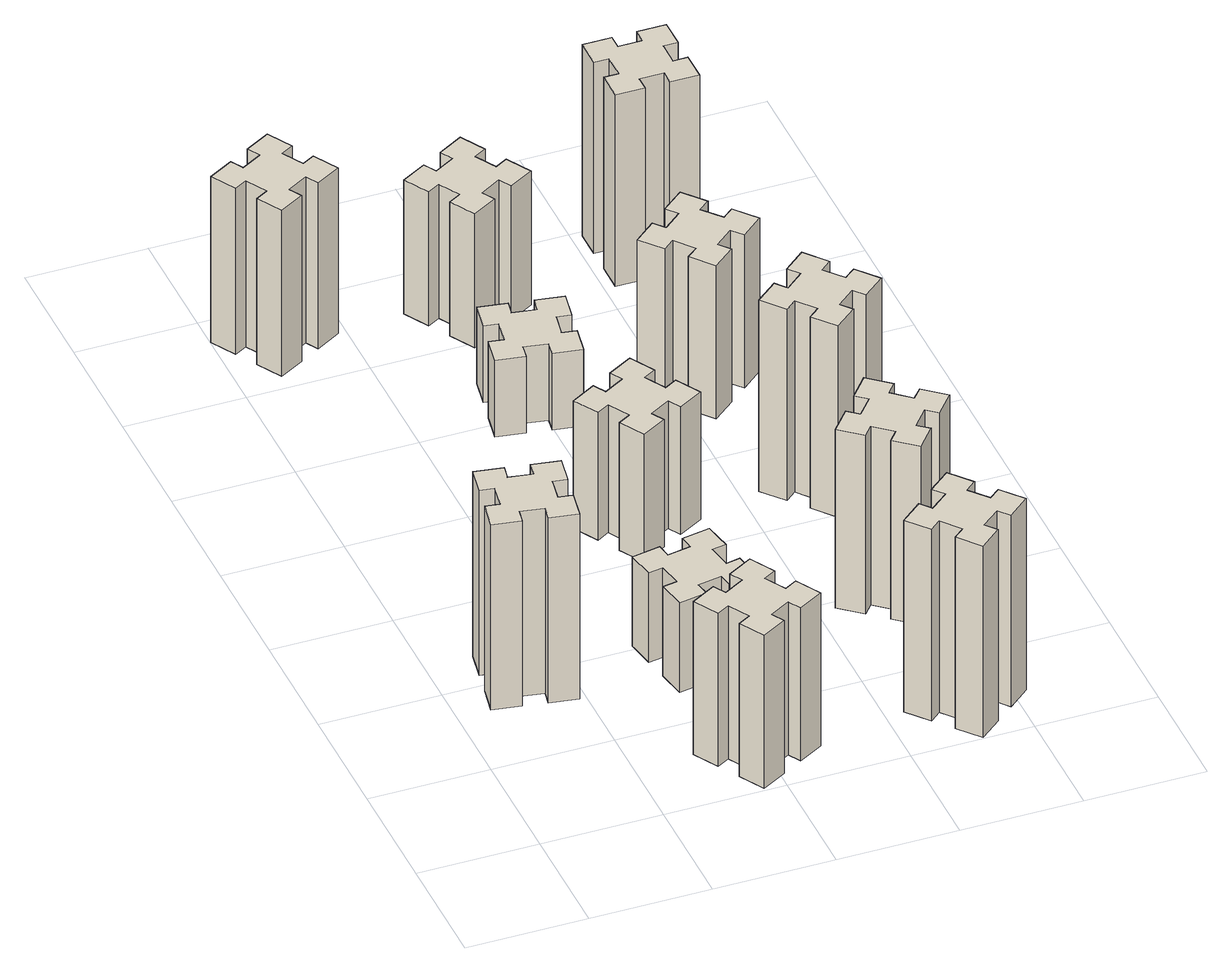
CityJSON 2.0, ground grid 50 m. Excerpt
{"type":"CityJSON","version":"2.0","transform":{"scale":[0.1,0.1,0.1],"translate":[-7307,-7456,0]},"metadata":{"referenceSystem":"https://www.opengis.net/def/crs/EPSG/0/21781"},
"CityObjects":{
"building1":{"type":"Building","attributes":{"class":"1000","function":"1000","usage":"1000","yearOfConstruction":2016,"roofType":"1000","measuredHeight":87,"storeysAboveGround":30,"storeysBelowGround":0},"geometry":[{"type":"Solid","lod":"1","boundaries":[[[[0,1,2,3,4,5,6,7,8,9,10,11,12,13,14,15,16,17,18,19]],[[17,16,20,21]],[[16,15,22,20]],[[15,14,23,22]],[[14,13,24,23]],[[13,12,25,24]],[[12,11,26,25]],[[11,10,27,26]],[[10,9,28,27]],[[9,8,29,28]],[[8,7,30,29]],[[7,6,31,30]],[[6,5,32,31]],[[5,4,33,32]],[[4,3,34,33]],[[3,2,35,34]],[[2,1,36,35]],[[1,0,37,36]],[[0,19,38,37]],[[19,18,39,38]],[[18,17,21,39]],[[24,25,26,27,28,29,30,31,32,33,34,35,36,37,38,39,21,20,22,23]]]]}]},
"building2":{"type":"Building","attributes":{"class":"1000","function":"1000","usage":"1000","yearOfConstruction":2016,"roofType":"1000","measuredHeight":72,"storeysAboveGround":30,"storeysBelowGround":0},"geometry":[{"type":"Solid","lod":"1","boundaries":[[[[40,41,42,43,44,45,46,47,48,49,50,51,52,53,54,55,56,57,58,59]],[[57,56,60,61]],[[56,55,62,60]],[[55,54,63,62]],[[54,53,64,63]],[[53,52,65,64]],[[52,51,66,65]],[[51,50,67,66]],[[50,49,68,67]],[[49,48,69,68]],[[48,47,70,69]],[[47,46,71,70]],[[46,45,72,71]],[[45,44,73,72]],[[44,43,74,73]],[[43,42,75,74]],[[42,41,76,75]],[[41,40,77,76]],[[40,59,78,77]],[[59,58,79,78]],[[58,57,61,79]],[[64,65,66,67,68,69,70,71,72,73,74,75,76,77,78,79,61,60,62,63]]]]}]},
"building3":{"type":"Building","attributes":{"class":"1000","function":"1000","usage":"1000","yearOfConstruction":2016,"roofType":"1000","measuredHeight":78,"storeysAboveGround":30,"storeysBelowGround":0},"geometry":[{"type":"Solid","lod":"1","boundaries":[[[[80,81,82,83,84,85,86,87,88,89,90,91,92,93,94,95,96,97,98,99]],[[97,96,100,101]],[[96,95,102,100]],[[95,94,103,102]],[[94,93,104,103]],[[93,92,105,104]],[[92,91,106,105]],[[91,90,107,106]],[[90,89,108,107]],[[89,88,109,108]],[[88,87,110,109]],[[87,86,111,110]],[[86,85,112,111]],[[85,84,113,112]],[[84,83,114,113]],[[83,82,115,114]],[[82,81,116,115]],[[81,80,117,116]],[[80,99,118,117]],[[99,98,119,118]],[[98,97,101,119]],[[104,105,106,107,108,109,110,111,112,113,114,115,116,117,118,119,101,100,102,103]]]]}]},
"building4":{"type":"Building","attributes":{"class":"1000","function":"1000","usage":"1000","yearOfConstruction":2016,"roofType":"1000","measuredHeight":42,"storeysAboveGround":30,"storeysBelowGround":0},"geometry":[{"type":"Solid","lod":"1","boundaries":[[[[120,121,122,123,124,125,126,127,128,129,130,131,132,133,134,135,136,137,138,139]],[[137,136,140,141]],[[136,135,142,140]],[[135,134,143,142]],[[134,133,144,143]],[[133,132,145,144]],[[132,131,146,145]],[[131,130,147,146]],[[130,129,148,147]],[[129,128,149,148]],[[128,127,150,149]],[[127,126,151,150]],[[126,125,152,151]],[[125,124,153,152]],[[124,123,154,153]],[[123,122,155,154]],[[122,121,156,155]],[[121,120,157,156]],[[120,139,158,157]],[[139,138,159,158]],[[138,137,141,159]],[[144,145,146,147,148,149,150,151,152,153,154,155,156,157,158,159,141,140,142,143]]]]}]},
"building5":{"type":"Building","attributes":{"class":"1000","function":"1000","usage":"1000","yearOfConstruction":2016,"roofType":"1000","measuredHeight":60,"storeysAboveGround":30,"storeysBelowGround":0},"geometry":[{"type":"Solid","lod":"1","boundaries":[[[[160,161,162,163,164,165,166,167,168,169,170,171,172,173,174,175,176,177,178,179]],[[177,176,180,181]],[[176,175,182,180]],[[175,174,183,182]],[[174,173,184,183]],[[173,172,185,184]],[[172,171,186,185]],[[171,170,187,186]],[[170,169,188,187]],[[169,168,189,188]],[[168,167,190,189]],[[167,166,191,190]],[[166,165,192,191]],[[165,164,193,192]],[[164,163,194,193]],[[163,162,195,194]],[[162,161,196,195]],[[161,160,197,196]],[[160,179,198,197]],[[179,178,199,198]],[[178,177,181,199]],[[184,185,186,187,188,189,190,191,192,193,194,195,196,197,198,199,181,180,182,183]]]]}]},
"building6":{"type":"Building","attributes":{"class":"1000","function":"1000","usage":"1000","yearOfConstruction":2016,"roofType":"1000","measuredHeight":36,"storeysAboveGround":30,"storeysBelowGround":0},"geometry":[{"type":"Solid","lod":"1","boundaries":[[[[200,201,202,203,204,205,206,207,208,209,210,211,212,213,214,215,216,217,218,219]],[[217,216,220,221]],[[216,215,222,220]],[[215,214,223,222]],[[214,213,224,223]],[[213,212,225,224]],[[212,211,226,225]],[[211,210,227,226]],[[210,209,228,227]],[[209,208,229,228]],[[208,207,230,229]],[[207,206,231,230]],[[206,205,232,231]],[[205,204,233,232]],[[204,203,234,233]],[[203,202,235,234]],[[202,201,236,235]],[[201,200,237,236]],[[200,219,238,237]],[[219,218,239,238]],[[218,217,221,239]],[[224,225,226,227,228,229,230,231,232,233,234,235,236,237,238,239,221,220,222,223]]]]}]},
"building7":{"type":"Building","attributes":{"class":"1000","function":"1000","usage":"1000","yearOfConstruction":2016,"roofType":"1000","measuredHeight":90,"storeysAboveGround":30,"storeysBelowGround":0},"geometry":[{"type":"Solid","lod":"1","boundaries":[[[[240,241,242,243,244,245,246,247,248,249,250,251,252,253,254,255,256,257,258,259]],[[257,256,260,261]],[[256,255,262,260]],[[255,254,263,262]],[[254,253,264,263]],[[253,252,265,264]],[[252,251,266,265]],[[251,250,267,266]],[[250,249,268,267]],[[249,248,269,268]],[[248,247,270,269]],[[247,246,271,270]],[[246,245,272,271]],[[245,244,273,272]],[[244,243,274,273]],[[243,242,275,274]],[[242,241,276,275]],[[241,240,277,276]],[[240,259,278,277]],[[259,258,279,278]],[[258,257,261,279]],[[264,265,266,267,268,269,270,271,272,273,274,275,276,277,278,279,261,260,262,263]]]]}]},
"building8":{"type":"Building","attributes":{"class":"1000","function":"1000","usage":"1000","yearOfConstruction":2016,"roofType":"1000","measuredHeight":63,"storeysAboveGround":30,"storeysBelowGround":0},"geometry":[{"type":"Solid","lod":"1","boundaries":[[[[280,281,282,283,284,285,286,287,288,289,290,291,292,293,294,295,296,297,298,299]],[[297,296,300,301]],[[296,295,302,300]],[[295,294,303,302]],[[294,293,304,303]],[[293,292,305,304]],[[292,291,306,305]],[[291,290,307,306]],[[290,289,308,307]],[[289,288,309,308]],[[288,287,310,309]],[[287,286,311,310]],[[286,285,312,311]],[[285,284,313,312]],[[284,283,314,313]],[[283,282,315,314]],[[282,281,316,315]],[[281,280,317,316]],[[280,299,318,317]],[[299,298,319,318]],[[298,297,301,319]],[[304,305,306,307,308,309,310,311,312,313,314,315,316,317,318,319,301,300,302,303]]]]}]},
"building9":{"type":"Building","attributes":{"class":"1000","function":"1000","usage":"1000","yearOfConstruction":2016,"roofType":"1000","measuredHeight":84,"storeysAboveGround":30,"storeysBelowGround":0},"geometry":[{"type":"Solid","lod":"1","boundaries":[[[[320,321,322,323,324,325,326,327,328,329,330,331,332,333,334,335,336,337,338,339]],[[337,336,340,341]],[[336,335,342,340]],[[335,334,343,342]],[[334,333,344,343]],[[333,332,345,344]],[[332,331,346,345]],[[331,330,347,346]],[[330,329,348,347]],[[329,328,349,348]],[[328,327,350,349]],[[327,326,351,350]],[[326,325,352,351]],[[325,324,353,352]],[[324,323,354,353]],[[323,322,355,354]],[[322,321,356,355]],[[321,320,357,356]],[[320,339,358,357]],[[339,338,359,358]],[[338,337,341,359]],[[344,345,346,347,348,349,350,351,352,353,354,355,356,357,358,359,341,340,342,343]]]]}]},
"building10":{"type":"Building","attributes":{"class":"1000","function":"1000","usage":"1000","yearOfConstruction":2016,"roofType":"1000","measuredHeight":90,"storeysAboveGround":30,"storeysBelowGround":0},"geometry":[{"type":"Solid","lod":"1","boundaries":[[[[360,361,362,363,364,365,366,367,368,369,370,371,372,373,374,375,376,377,378,379]],[[377,376,380,381]],[[376,375,382,380]],[[375,374,383,382]],[[374,373,384,383]],[[373,372,385,384]],[[372,371,386,385]],[[371,370,387,386]],[[370,369,388,387]],[[369,368,389,388]],[[368,367,390,389]],[[367,366,391,390]],[[366,365,392,391]],[[365,364,393,392]],[[364,363,394,393]],[[363,362,395,394]],[[362,361,396,395]],[[361,360,397,396]],[[360,379,398,397]],[[379,378,399,398]],[[378,377,381,399]],[[384,385,386,387,388,389,390,391,392,393,394,395,396,397,398,399,381,380,382,383]]]]}]},
"building11":{"type":"Building","attributes":{"class":"1000","function":"1000","usage":"1000","yearOfConstruction":2016,"roofType":"1000","measuredHeight":72,"storeysAboveGround":30,"storeysBelowGround":0},"geometry":[{"type":"Solid","lod":"1","boundaries":[[[[400,401,402,403,404,405,406,407,408,409,410,411,412,413,414,415,416,417,418,419]],[[417,416,420,421]],[[416,415,422,420]],[[415,414,423,422]],[[414,413,424,423]],[[413,412,425,424]],[[412,411,426,425]],[[411,410,427,426]],[[410,409,428,427]],[[409,408,429,428]],[[408,407,430,429]],[[407,406,431,430]],[[406,405,432,431]],[[405,404,433,432]],[[404,403,434,433]],[[403,402,435,434]],[[402,401,436,435]],[[401,400,437,436]],[[400,419,438,437]],[[419,418,439,438]],[[418,417,421,439]],[[424,425,426,427,428,429,430,431,432,433,434,435,436,437,438,439,421,420,422,423]]]]}]},
"building12":{"type":"Building","attributes":{"class":"1000","function":"1000","usage":"1000","yearOfConstruction":2016,"roofType":"1000","measuredHeight":90,"storeysAboveGround":30,"storeysBelowGround":0},"geometry":[{"type":"Solid","lod":"1","boundaries":[[[[440,441,442,443,444,445,446,447,448,449,450,451,452,453,454,455,456,457,458,459]],[[457,456,460,461]],[[456,455,462,460]],[[455,454,463,462]],[[454,453,464,463]],[[453,452,465,464]],[[452,451,466,465]],[[451,450,467,466]],[[450,449,468,467]],[[449,448,469,468]],[[448,447,470,469]],[[447,446,471,470]],[[446,445,472,471]],[[445,444,473,472]],[[444,443,474,473]],[[443,442,475,474]],[[442,441,476,475]],[[441,440,477,476]],[[440,459,478,477]],[[459,458,479,478]],[[458,457,461,479]],[[464,465,466,467,468,469,470,471,472,473,474,475,476,477,478,479,461,460,462,463]]]]}]}
},
"vertices":[
[435,917,0],[452,1015,0],[511,1005,0],[532,1123,0],[414,1144,0],[404,1085,0],[305,1102,0],[316,1161,0],[197,1182,0],[177,1064,0],[236,1054,0],[218,955,0],[159,966,0],[138,847,0],[257,827,0],[267,886,0],[365,868,0],[355,809,0],[473,788,0],[494,907,0],[365,868,870],[355,809,870],[267,886,870],[257,827,870],[138,847,870],[159,966,870],[218,955,870],[236,1054,870],[177,1064,870],[197,1182,870],[316,1161,870],[305,1102,870],[404,1085,870],[414,1144,870],[532,1123,870],[511,1005,870],[452,1015,870],[435,917,870],[494,907,870],[473,788,870],
[987,125,0],[1074,175,0],[1104,123,0],[1208,183,0],[1148,287,0],[1096,257,0],[1046,344,0],[1098,374,0],[1038,478,0],[934,418,0],[964,366,0],[877,316,0],[847,368,0],[743,308,0],[803,204,0],[855,234,0],[905,147,0],[853,117,0],[913,13,0],[1017,73,0],[905,147,720],[853,117,720],[855,234,720],[803,204,720],[743,308,720],[847,368,720],[877,316,720],[964,366,720],[934,418,720],[1038,478,720],[1098,374,720],[1046,344,720],[1096,257,720],[1148,287,720],[1208,183,720],[1104,123,720],[1074,175,720],[987,125,720],[1017,73,720],[913,13,720],
[224,3426,0],[137,3376,0],[107,3428,0],[3,3368,0],[63,3264,0],[115,3294,0],[165,3207,0],[113,3177,0],[173,3073,0],[277,3133,0],[247,3185,0],[334,3235,0],[364,3183,0],[468,3243,0],[408,3347,0],[356,3317,0],[306,3404,0],[358,3434,0],[298,3538,0],[194,3478,0],[306,3404,780],[358,3434,780],[356,3317,780],[408,3347,780],[468,3243,780],[364,3183,780],[334,3235,780],[247,3185,780],[277,3133,780],[173,3073,780],[113,3177,780],[165,3207,780],[115,3294,780],[63,3264,780],[3,3368,780],[107,3428,780],[137,3376,780],[224,3426,780],[194,3478,780],[298,3538,780],
[1005,1002,0],[907,985,0],[897,1044,0],[778,1023,0],[799,905,0],[858,915,0],[876,817,0],[817,807,0],[837,688,0],[956,709,0],[945,768,0],[1044,786,0],[1054,727,0],[1172,747,0],[1151,866,0],[1092,855,0],[1075,954,0],[1134,964,0],[1113,1082,0],[995,1061,0],[1075,954,420],[1134,964,420],[1092,855,420],[1151,866,420],[1172,747,420],[1054,727,420],[1044,786,420],[945,768,420],[956,709,420],[837,688,420],[817,807,420],[876,817,420],[858,915,420],[799,905,420],[778,1023,420],[897,1044,420],[907,985,420],[1005,1002,420],[995,1061,420],[1113,1082,420],
[1196,1737,0],[1146,1824,0],[1198,1854,0],[1138,1958,0],[1034,1898,0],[1064,1846,0],[977,1796,0],[947,1848,0],[843,1788,0],[903,1684,0],[955,1714,0],[1005,1627,0],[953,1597,0],[1013,1493,0],[1117,1553,0],[1087,1605,0],[1174,1655,0],[1204,1603,0],[1308,1663,0],[1248,1767,0],[1174,1655,600],[1204,1603,600],[1087,1605,600],[1117,1553,600],[1013,1493,600],[953,1597,600],[1005,1627,600],[955,1714,600],[903,1684,600],[843,1788,600],[947,1848,600],[977,1796,600],[1064,1846,600],[1034,1898,600],[1138,1958,600],[1198,1854,600],[1146,1824,600],[1196,1737,600],[1248,1767,600],[1308,1663,600],
[1044,2665,0],[945,2682,0],[956,2741,0],[837,2762,0],[817,2644,0],[876,2634,0],[858,2535,0],[799,2546,0],[778,2427,0],[897,2407,0],[907,2466,0],[1005,2448,0],[995,2389,0],[1113,2368,0],[1134,2487,0],[1075,2497,0],[1092,2595,0],[1151,2585,0],[1172,2703,0],[1054,2724,0],[1092,2595,360],[1151,2585,360],[1075,2497,360],[1134,2487,360],[1113,2368,360],[995,2389,360],[1005,2448,360],[907,2466,360],[897,2407,360],[778,2427,360],[799,2546,360],[858,2535,360],[876,2634,360],[817,2644,360],[837,2762,360],[956,2741,360],[945,2682,360],[1044,2665,360],[1054,2724,360],[1172,2703,360],
[1848,129,0],[1924,193,0],[1963,147,0],[2055,224,0],[1978,316,0],[1932,278,0],[1867,354,0],[1913,393,0],[1836,485,0],[1744,408,0],[1783,362,0],[1706,297,0],[1668,343,0],[1576,266,0],[1653,174,0],[1699,213,0],[1763,136,0],[1717,98,0],[1794,6,0],[1886,83,0],[1763,136,900],[1717,98,900],[1699,213,900],[1653,174,900],[1576,266,900],[1668,343,900],[1706,297,900],[1783,362,900],[1744,408,900],[1836,485,900],[1913,393,900],[1867,354,900],[1932,278,900],[1978,316,900],[2055,224,900],[1963,147,900],[1924,193,900],[1848,129,900],[1886,83,900],[1794,6,900],
[1096,3217,0],[1046,3304,0],[1098,3334,0],[1038,3438,0],[934,3378,0],[964,3326,0],[877,3276,0],[847,3328,0],[743,3268,0],[803,3164,0],[855,3194,0],[905,3107,0],[853,3077,0],[913,2973,0],[1017,3033,0],[987,3085,0],[1074,3135,0],[1104,3083,0],[1208,3143,0],[1148,3247,0],[1074,3135,630],[1104,3083,630],[987,3085,630],[1017,3033,630],[913,2973,630],[853,3077,630],[905,3107,630],[855,3194,630],[803,3164,630],[743,3268,630],[847,3328,630],[877,3276,630],[964,3326,630],[934,3378,630],[1038,3438,630],[1098,3334,630],[1046,3304,630],[1096,3217,630],[1148,3247,630],[1208,3143,630],
[1867,876,0],[1932,953,0],[1978,914,0],[2055,1006,0],[1963,1083,0],[1924,1037,0],[1848,1102,0],[1886,1148,0],[1794,1225,0],[1717,1133,0],[1763,1094,0],[1699,1018,0],[1653,1056,0],[1576,964,0],[1668,887,0],[1706,933,0],[1783,869,0],[1744,823,0],[1836,746,0],[1913,838,0],[1783,869,840],[1744,823,840],[1706,933,840],[1668,887,840],[1576,964,840],[1653,1056,840],[1699,1018,840],[1763,1094,840],[1717,1133,840],[1794,1225,840],[1886,1148,840],[1848,1102,840],[1924,1037,840],[1963,1083,840],[2055,1006,840],[1978,914,840],[1932,953,840],[1867,876,840],[1913,838,840],[1836,746,840],
[1932,1758,0],[1867,1834,0],[1913,1873,0],[1836,1965,0],[1744,1888,0],[1783,1842,0],[1706,1777,0],[1668,1823,0],[1576,1746,0],[1653,1654,0],[1699,1693,0],[1763,1616,0],[1717,1578,0],[1794,1486,0],[1886,1563,0],[1848,1609,0],[1924,1673,0],[1963,1627,0],[2055,1704,0],[1978,1796,0],[1924,1673,900],[1963,1627,900],[1848,1609,900],[1886,1563,900],[1794,1486,900],[1717,1578,900],[1763,1616,900],[1699,1693,900],[1653,1654,900],[1576,1746,900],[1668,1823,900],[1706,1777,900],[1783,1842,900],[1744,1888,900],[1836,1965,900],[1913,1873,900],[1867,1834,900],[1932,1758,900],[1978,1796,900],[2055,1704,900],
[1499,2433,0],[1563,2356,0],[1517,2318,0],[1594,2226,0],[1686,2303,0],[1648,2349,0],[1724,2413,0],[1763,2367,0],[1855,2444,0],[1778,2536,0],[1732,2498,0],[1667,2574,0],[1713,2613,0],[1636,2705,0],[1544,2628,0],[1583,2582,0],[1506,2517,0],[1468,2563,0],[1376,2486,0],[1453,2394,0],[1506,2517,720],[1468,2563,720],[1583,2582,720],[1544,2628,720],[1636,2705,720],[1713,2613,720],[1667,2574,720],[1732,2498,720],[1778,2536,720],[1855,2444,720],[1763,2367,720],[1724,2413,720],[1648,2349,720],[1686,2303,720],[1594,2226,720],[1517,2318,720],[1563,2356,720],[1499,2433,720],[1453,2394,720],[1376,2486,720],
[1665,3195,0],[1765,3195,0],[1765,3135,0],[1885,3135,0],[1885,3255,0],[1825,3255,0],[1825,3355,0],[1885,3355,0],[1885,3475,0],[1765,3475,0],[1765,3415,0],[1665,3415,0],[1665,3475,0],[1545,3475,0],[1545,3355,0],[1605,3355,0],[1605,3255,0],[1545,3255,0],[1545,3135,0],[1665,3135,0],[1605,3255,900],[1545,3255,900],[1605,3355,900],[1545,3355,900],[1545,3475,900],[1665,3475,900],[1665,3415,900],[1765,3415,900],[1765,3475,900],[1885,3475,900],[1885,3355,900],[1825,3355,900],[1825,3255,900],[1885,3255,900],[1885,3135,900],[1765,3135,900],[1765,3195,900],[1665,3195,900],[1665,3135,900],[1545,3135,900]
]}
